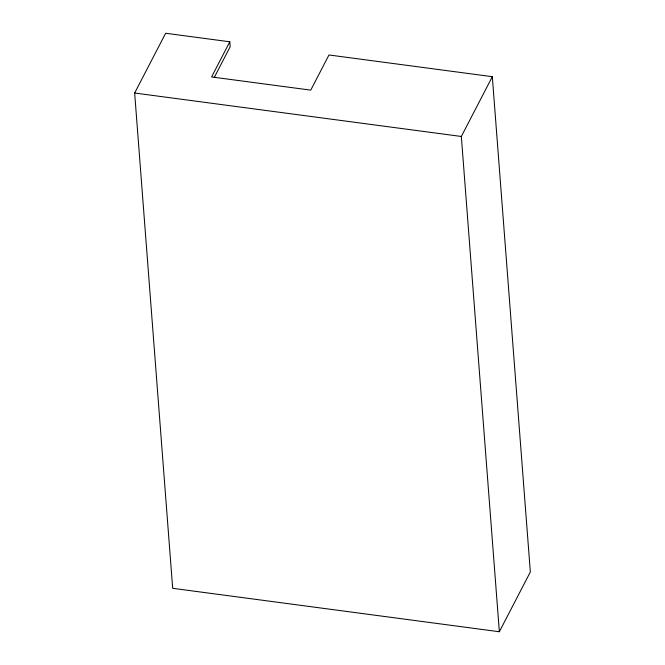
<?xml version="1.0" encoding="UTF-8"?>
<svg xmlns="http://www.w3.org/2000/svg" width="665" height="665" viewBox="0 0 665 665"><rect width="100%" height="100%" fill="white"/><g stroke="black" fill="none" stroke-linecap="round" stroke-linejoin="round"><path stroke-width="1" d="M229.807 41.787L211.586 76.949L310.755 90.132L328.976 54.971L492.316 76.691L530.346 571.975L499.357 631.75L172.684 588.309L134.654 93.025L165.643 33.25L229.807 41.787L230.19 46.733L214.305 77.389M499.357 631.75L461.335 136.466L492.316 76.691M134.654 93.025L461.335 136.466"/></g></svg>
